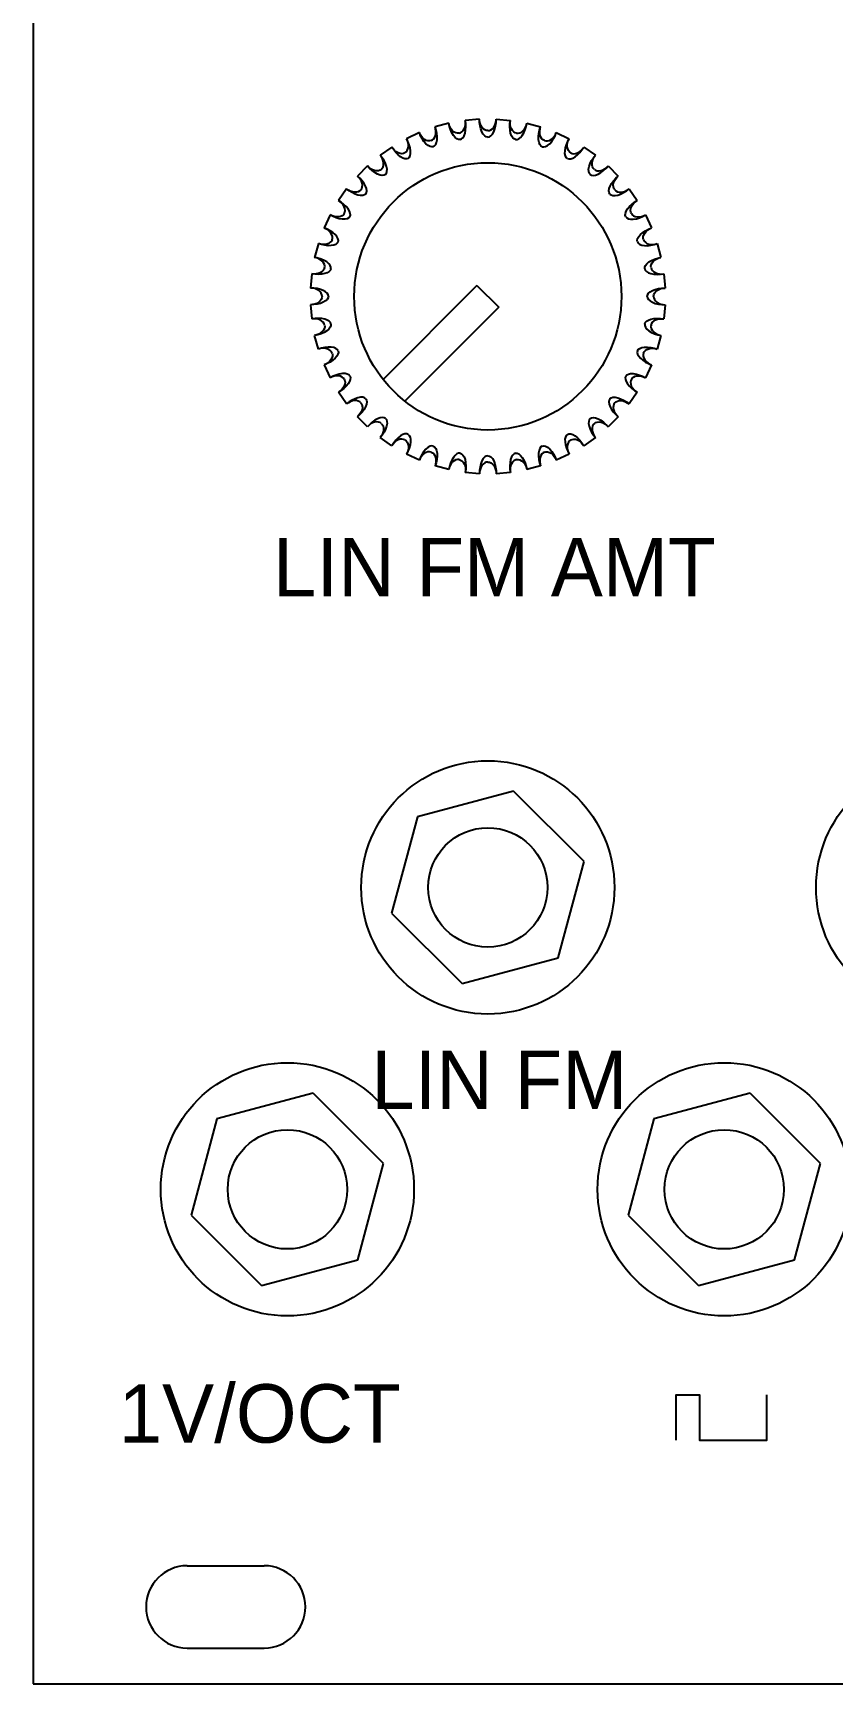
# Model space of a CAD drawing. Extents: x 0 to 71, y 0 to 128.
# Drawn here: x 0 to 31.1, y 0 to 64.2 of the extents above; entities that cross this region are included whole.
import ezdxf

# ---------------------------------------------------------------- set-up
doc = ezdxf.new("R2010")
doc.units = 0
doc.linetypes.add('BORDER', pattern=[0.875, 0.25, -0.125, 0.25, -0.125, 0, -0.125])
doc.layers.add('LAYER1', color=7, linetype='CONTINUOUS')
doc.styles.add('TEXT356448', font='txt', dxfattribs={"height": 0.2})
doc.styles.add('TEXT356451', font='txt', dxfattribs={"height": 0.2})
doc.styles.add('TEXT356466', font='txt', dxfattribs={"height": 0.2})

msp = doc.modelspace()

# ---------------------------------------------------------------- linework, layer by layer
at = {"layer": 'LAYER1', "color": 178}
for p, q in [((0, 128.5), (0, 0)), ((16.182, 60.739), (15.645, 60.595)), ((17.375, 60.9), (16.822, 60.852)), ((18.025, 60.9), (18.578, 60.852)), ((19.218, 60.739), (19.755, 60.595)), ((13.969, 59.813), (13.514, 59.495)), ((15.035, 60.373), (14.531, 60.138)), ((20.365, 60.373), (20.869, 60.138)), ((21.431, 59.813), (21.886, 59.495)), ((13.016, 59.077), (12.623, 58.684)), ((22.384, 59.077), (22.777, 58.684)), ((12.205, 58.186), (11.887, 57.732)), ((23.195, 58.186), (23.513, 57.732)), ((11.562, 57.169), (11.327, 56.665)), ((23.838, 57.169), (24.073, 56.665)), ((11.105, 56.055), (10.961, 55.518)), ((24.295, 56.055), (24.439, 55.518)), ((10.848, 54.878), (10.8, 54.325)), ((24.552, 54.878), (24.6, 54.325)), ((17.276, 54.424), (13.623, 50.772)), ((17.276, 54.424), (18.124, 53.576)), ((10.8, 53.675), (10.848, 53.122)), ((18.124, 53.576), (14.472, 49.923)), ((24.6, 53.675), (24.552, 53.122)), ((11.105, 51.946), (10.961, 52.482)), ((24.439, 52.482), (24.295, 51.946)), ((11.327, 51.335), (11.562, 50.832)), ((24.073, 51.335), (23.838, 50.832)), ((12.205, 49.814), (11.887, 50.269)), ((23.513, 50.269), (23.195, 49.814)), ((13.016, 48.923), (12.623, 49.316)), ((22.777, 49.316), (22.384, 48.923)), ((13.969, 48.187), (13.514, 48.505)), ((21.886, 48.505), (21.431, 48.187)), ((15.035, 47.627), (14.531, 47.862)), ((20.869, 47.862), (20.365, 47.627)), ((16.182, 47.261), (15.645, 47.405)), ((17.375, 47.1), (16.822, 47.148)), ((18.578, 47.148), (18.025, 47.1)), ((19.755, 47.405), (19.218, 47.261)), ((18.704, 34.744), (14.96, 33.741)), ((21.445, 32.004), (18.704, 34.744)), ((14.96, 33.741), (13.957, 29.997)), ((20.441, 28.26), (21.445, 32.004)), ((13.957, 29.997), (16.698, 27.257)), ((16.698, 27.257), (20.441, 28.26)), ((10.904, 22.994), (7.16, 21.991)), ((13.644, 20.254), (10.904, 22.994)), ((27.904, 22.994), (24.16, 21.991)), ((30.645, 20.254), (27.904, 22.994)), ((7.16, 21.991), (6.157, 18.247)), ((24.16, 21.991), (23.157, 18.247)), ((12.641, 16.51), (13.644, 20.254)), ((29.641, 16.51), (30.645, 20.254)), ((6.157, 18.247), (8.898, 15.507)), ((23.157, 18.247), (25.898, 15.507)), ((8.898, 15.507), (12.641, 16.51)), ((25.898, 15.507), (29.641, 16.51)), ((0, 12), (0, 0)), ((6, 4.6), (9, 4.6)), ((6, 4.6), (9, 4.6)), ((6, 4.6), (9, 4.6)), ((6, 1.4), (9, 1.4)), ((6, 1.4), (9, 1.4)), ((6, 1.4), (9, 1.4)), ((0, 0), (70.8, 0))]:
    msp.add_line(p, q, dxfattribs=at)
for points in [[(15.494, 60.061, 0), (15.547, 60.088, 0), (15.596, 60.132, 0), (15.636, 60.191, 0), (15.665, 60.264, 0), (15.68, 60.346, 0), (15.681, 60.432, 0), (15.668, 60.516, 0), (15.645, 60.595, 0)], [(15.579, 59.826, 0), (15.631, 59.857, 0), (15.675, 59.913, 0), (15.708, 59.994, 0), (15.725, 60.098, 0), (15.727, 60.217, 0), (15.712, 60.345, 0), (15.684, 60.474, 0), (15.645, 60.595, 0)], [(16.58, 60.352, 0), (16.52, 60.349, 0), (16.457, 60.362, 0), (16.392, 60.393, 0), (16.331, 60.442, 0), (16.277, 60.506, 0), (16.233, 60.58, 0), (16.201, 60.659, 0), (16.182, 60.739, 0)], [(16.623, 60.106, 0), (16.563, 60.107, 0), (16.497, 60.134, 0), (16.428, 60.187, 0), (16.361, 60.268, 0), (16.3, 60.371, 0), (16.249, 60.489, 0), (16.209, 60.614, 0), (16.182, 60.739, 0)], [(16.58, 60.352, 0), (16.637, 60.37, 0), (16.692, 60.404, 0), (16.742, 60.455, 0), (16.783, 60.522, 0), (16.812, 60.6, 0), (16.828, 60.685, 0), (16.831, 60.77, 0), (16.822, 60.852, 0)], [(16.623, 60.106, 0), (16.68, 60.128, 0), (16.733, 60.175, 0), (16.779, 60.249, 0), (16.814, 60.348, 0), (16.836, 60.465, 0), (16.844, 60.594, 0), (16.839, 60.725, 0), (16.822, 60.852, 0)], [(17.7, 60.2, 0), (17.641, 60.212, 0), (17.58, 60.249, 0), (17.522, 60.314, 0), (17.47, 60.405, 0), (17.428, 60.517, 0), (17.398, 60.643, 0), (17.38, 60.773, 0), (17.375, 60.9, 0)], [(17.7, 60.45, 0), (17.641, 60.458, 0), (17.58, 60.482, 0), (17.522, 60.523, 0), (17.47, 60.582, 0), (17.428, 60.654, 0), (17.398, 60.735, 0), (17.38, 60.818, 0), (17.375, 60.9, 0)], [(17.7, 60.2, 0), (17.759, 60.212, 0), (17.82, 60.249, 0), (17.878, 60.314, 0), (17.93, 60.405, 0), (17.972, 60.517, 0), (18.002, 60.643, 0), (18.02, 60.773, 0), (18.025, 60.9, 0)], [(17.7, 60.45, 0), (17.759, 60.458, 0), (17.82, 60.482, 0), (17.878, 60.523, 0), (17.93, 60.582, 0), (17.972, 60.654, 0), (18.002, 60.735, 0), (18.02, 60.818, 0), (18.025, 60.9, 0)], [(18.777, 60.106, 0), (18.72, 60.128, 0), (18.667, 60.175, 0), (18.621, 60.249, 0), (18.586, 60.348, 0), (18.564, 60.465, 0), (18.556, 60.594, 0), (18.561, 60.725, 0), (18.578, 60.852, 0)], [(18.82, 60.352, 0), (18.763, 60.37, 0), (18.708, 60.404, 0), (18.658, 60.455, 0), (18.617, 60.522, 0), (18.588, 60.6, 0), (18.572, 60.685, 0), (18.569, 60.77, 0), (18.578, 60.852, 0)], [(18.777, 60.106, 0), (18.837, 60.107, 0), (18.903, 60.134, 0), (18.972, 60.187, 0), (19.039, 60.268, 0), (19.1, 60.371, 0), (19.151, 60.489, 0), (19.191, 60.614, 0), (19.218, 60.739, 0)], [(18.82, 60.352, 0), (18.88, 60.349, 0), (18.943, 60.362, 0), (19.008, 60.393, 0), (19.069, 60.442, 0), (19.123, 60.506, 0), (19.167, 60.58, 0), (19.199, 60.659, 0), (19.218, 60.739, 0)], [(19.821, 59.826, 0), (19.769, 59.857, 0), (19.725, 59.913, 0), (19.692, 59.994, 0), (19.675, 60.098, 0), (19.673, 60.217, 0), (19.688, 60.345, 0), (19.716, 60.474, 0), (19.755, 60.595, 0)], [(19.906, 60.061, 0), (19.853, 60.088, 0), (19.804, 60.132, 0), (19.764, 60.191, 0), (19.735, 60.264, 0), (19.72, 60.346, 0), (19.719, 60.432, 0), (19.732, 60.516, 0), (19.755, 60.595, 0)], [(14.475, 59.586, 0), (14.42, 59.563, 0), (14.356, 59.554, 0), (14.284, 59.561, 0), (14.21, 59.585, 0), (14.138, 59.626, 0), (14.071, 59.681, 0), (14.014, 59.745, 0), (13.969, 59.813, 0)], [(14.6, 59.369, 0), (14.543, 59.35, 0), (14.472, 59.352, 0), (14.389, 59.379, 0), (14.298, 59.432, 0), (14.206, 59.508, 0), (14.117, 59.602, 0), (14.037, 59.706, 0), (13.969, 59.813, 0)], [(14.475, 59.586, 0), (14.522, 59.622, 0), (14.563, 59.673, 0), (14.592, 59.738, 0), (14.608, 59.815, 0), (14.609, 59.898, 0), (14.594, 59.983, 0), (14.568, 60.065, 0), (14.531, 60.138, 0)], [(14.6, 59.369, 0), (14.645, 59.409, 0), (14.679, 59.472, 0), (14.697, 59.557, 0), (14.696, 59.662, 0), (14.677, 59.78, 0), (14.64, 59.904, 0), (14.59, 60.025, 0), (14.531, 60.138, 0)], [(15.494, 60.061, 0), (15.436, 60.048, 0), (15.371, 60.05, 0), (15.302, 60.069, 0), (15.233, 60.106, 0), (15.169, 60.16, 0), (15.113, 60.225, 0), (15.068, 60.298, 0), (15.035, 60.373, 0)], [(15.579, 59.826, 0), (15.52, 59.817, 0), (15.45, 59.831, 0), (15.373, 59.873, 0), (15.293, 59.94, 0), (15.215, 60.031, 0), (15.144, 60.139, 0), (15.083, 60.255, 0), (15.035, 60.373, 0)], [(19.821, 59.826, 0), (19.88, 59.817, 0), (19.95, 59.831, 0), (20.027, 59.873, 0), (20.107, 59.94, 0), (20.185, 60.031, 0), (20.256, 60.139, 0), (20.317, 60.255, 0), (20.365, 60.373, 0)], [(19.906, 60.061, 0), (19.964, 60.048, 0), (20.029, 60.05, 0), (20.098, 60.069, 0), (20.167, 60.106, 0), (20.231, 60.16, 0), (20.287, 60.225, 0), (20.332, 60.298, 0), (20.365, 60.373, 0)], [(20.8, 59.369, 0), (20.755, 59.409, 0), (20.721, 59.472, 0), (20.703, 59.557, 0), (20.704, 59.662, 0), (20.723, 59.78, 0), (20.76, 59.904, 0), (20.81, 60.025, 0), (20.869, 60.138, 0)], [(20.925, 59.586, 0), (20.878, 59.622, 0), (20.837, 59.673, 0), (20.808, 59.738, 0), (20.792, 59.815, 0), (20.791, 59.898, 0), (20.806, 59.983, 0), (20.832, 60.065, 0), (20.869, 60.138, 0)], [(20.8, 59.369, 0), (20.857, 59.35, 0), (20.928, 59.352, 0), (21.011, 59.379, 0), (21.102, 59.432, 0), (21.194, 59.508, 0), (21.283, 59.602, 0), (21.363, 59.706, 0), (21.431, 59.813, 0)], [(20.925, 59.586, 0), (20.98, 59.563, 0), (21.044, 59.554, 0), (21.116, 59.561, 0), (21.19, 59.585, 0), (21.262, 59.626, 0), (21.329, 59.681, 0), (21.386, 59.745, 0), (21.431, 59.813, 0)], [(13.554, 58.941, 0), (13.594, 58.985, 0), (13.625, 59.042, 0), (13.643, 59.112, 0), (13.645, 59.19, 0), (13.631, 59.272, 0), (13.603, 59.353, 0), (13.562, 59.429, 0), (13.514, 59.495, 0)], [(13.715, 58.75, 0), (13.752, 58.797, 0), (13.775, 58.864, 0), (13.778, 58.951, 0), (13.759, 59.054, 0), (13.719, 59.167, 0), (13.662, 59.283, 0), (13.591, 59.394, 0), (13.514, 59.495, 0)], [(21.685, 58.75, 0), (21.648, 58.797, 0), (21.625, 58.864, 0), (21.622, 58.951, 0), (21.641, 59.054, 0), (21.681, 59.167, 0), (21.738, 59.283, 0), (21.809, 59.394, 0), (21.886, 59.495, 0)], [(21.846, 58.941, 0), (21.806, 58.985, 0), (21.775, 59.042, 0), (21.757, 59.112, 0), (21.755, 59.19, 0), (21.769, 59.272, 0), (21.797, 59.353, 0), (21.838, 59.429, 0), (21.886, 59.495, 0)], [(12.759, 58.146, 0), (12.791, 58.196, 0), (12.812, 58.258, 0), (12.817, 58.329, 0), (12.806, 58.407, 0), (12.778, 58.485, 0), (12.735, 58.56, 0), (12.682, 58.628, 0), (12.623, 58.684, 0)], [(12.951, 57.985, 0), (12.98, 58.038, 0), (12.99, 58.109, 0), (12.977, 58.195, 0), (12.941, 58.293, 0), (12.882, 58.398, 0), (12.806, 58.501, 0), (12.717, 58.598, 0), (12.623, 58.684, 0)], [(13.554, 58.941, 0), (13.504, 58.909, 0), (13.442, 58.888, 0), (13.371, 58.883, 0), (13.293, 58.894, 0), (13.215, 58.922, 0), (13.14, 58.965, 0), (13.073, 59.018, 0), (13.016, 59.077, 0)], [(13.715, 58.75, 0), (13.662, 58.721, 0), (13.592, 58.71, 0), (13.505, 58.723, 0), (13.407, 58.759, 0), (13.303, 58.818, 0), (13.199, 58.894, 0), (13.102, 58.983, 0), (13.016, 59.077, 0)], [(21.685, 58.75, 0), (21.738, 58.721, 0), (21.808, 58.71, 0), (21.895, 58.723, 0), (21.993, 58.759, 0), (22.097, 58.818, 0), (22.201, 58.894, 0), (22.298, 58.983, 0), (22.384, 59.077, 0)], [(21.846, 58.941, 0), (21.896, 58.909, 0), (21.958, 58.888, 0), (22.029, 58.883, 0), (22.107, 58.894, 0), (22.185, 58.922, 0), (22.26, 58.965, 0), (22.327, 59.018, 0), (22.384, 59.077, 0)], [(22.449, 57.985, 0), (22.42, 58.038, 0), (22.41, 58.109, 0), (22.423, 58.195, 0), (22.459, 58.293, 0), (22.518, 58.398, 0), (22.594, 58.501, 0), (22.683, 58.598, 0), (22.777, 58.684, 0)], [(22.641, 58.146, 0), (22.609, 58.196, 0), (22.588, 58.258, 0), (22.583, 58.329, 0), (22.594, 58.407, 0), (22.622, 58.485, 0), (22.665, 58.56, 0), (22.718, 58.628, 0), (22.777, 58.684, 0)], [(12.759, 58.146, 0), (12.715, 58.106, 0), (12.658, 58.075, 0), (12.589, 58.057, 0), (12.51, 58.055, 0), (12.428, 58.069, 0), (12.347, 58.097, 0), (12.272, 58.138, 0), (12.205, 58.186, 0)], [(12.951, 57.985, 0), (12.904, 57.948, 0), (12.836, 57.925, 0), (12.749, 57.923, 0), (12.646, 57.941, 0), (12.533, 57.981, 0), (12.417, 58.038, 0), (12.306, 58.109, 0), (12.205, 58.186, 0)], [(22.449, 57.985, 0), (22.496, 57.948, 0), (22.564, 57.925, 0), (22.651, 57.923, 0), (22.754, 57.941, 0), (22.867, 57.981, 0), (22.983, 58.038, 0), (23.094, 58.109, 0), (23.195, 58.186, 0)], [(22.641, 58.146, 0), (22.685, 58.106, 0), (22.742, 58.075, 0), (22.811, 58.057, 0), (22.89, 58.055, 0), (22.972, 58.069, 0), (23.053, 58.097, 0), (23.128, 58.138, 0), (23.195, 58.186, 0)], [(12.114, 57.225, 0), (12.078, 57.178, 0), (12.027, 57.137, 0), (11.962, 57.108, 0), (11.885, 57.092, 0), (11.802, 57.091, 0), (11.717, 57.106, 0), (11.636, 57.132, 0), (11.562, 57.169, 0)], [(12.114, 57.225, 0), (12.137, 57.28, 0), (12.147, 57.344, 0), (12.139, 57.416, 0), (12.115, 57.49, 0), (12.074, 57.563, 0), (12.019, 57.629, 0), (11.955, 57.686, 0), (11.887, 57.732, 0)], [(12.331, 57.1, 0), (12.35, 57.157, 0), (12.348, 57.228, 0), (12.321, 57.311, 0), (12.268, 57.402, 0), (12.192, 57.494, 0), (12.099, 57.583, 0), (11.994, 57.663, 0), (11.887, 57.732, 0)], [(23.069, 57.1, 0), (23.05, 57.157, 0), (23.052, 57.228, 0), (23.079, 57.311, 0), (23.132, 57.402, 0), (23.208, 57.494, 0), (23.301, 57.583, 0), (23.406, 57.663, 0), (23.513, 57.732, 0)], [(23.286, 57.225, 0), (23.263, 57.28, 0), (23.253, 57.344, 0), (23.261, 57.416, 0), (23.285, 57.49, 0), (23.326, 57.563, 0), (23.381, 57.629, 0), (23.445, 57.686, 0), (23.513, 57.732, 0)], [(23.286, 57.225, 0), (23.322, 57.178, 0), (23.373, 57.137, 0), (23.438, 57.108, 0), (23.515, 57.092, 0), (23.598, 57.091, 0), (23.683, 57.106, 0), (23.764, 57.132, 0), (23.838, 57.169, 0)], [(11.639, 56.206, 0), (11.652, 56.264, 0), (11.65, 56.329, 0), (11.631, 56.398, 0), (11.594, 56.467, 0), (11.54, 56.531, 0), (11.475, 56.587, 0), (11.402, 56.632, 0), (11.327, 56.665, 0)], [(11.874, 56.121, 0), (11.883, 56.18, 0), (11.869, 56.25, 0), (11.827, 56.327, 0), (11.76, 56.407, 0), (11.669, 56.485, 0), (11.561, 56.556, 0), (11.445, 56.617, 0), (11.327, 56.665, 0)], [(12.331, 57.1, 0), (12.291, 57.055, 0), (12.228, 57.021, 0), (12.143, 57.003, 0), (12.038, 57.004, 0), (11.92, 57.023, 0), (11.796, 57.06, 0), (11.675, 57.11, 0), (11.562, 57.169, 0)], [(23.069, 57.1, 0), (23.109, 57.055, 0), (23.172, 57.021, 0), (23.257, 57.003, 0), (23.362, 57.004, 0), (23.48, 57.023, 0), (23.604, 57.06, 0), (23.725, 57.11, 0), (23.838, 57.169, 0)], [(23.526, 56.121, 0), (23.517, 56.18, 0), (23.531, 56.25, 0), (23.573, 56.327, 0), (23.64, 56.407, 0), (23.731, 56.485, 0), (23.839, 56.556, 0), (23.955, 56.617, 0), (24.073, 56.665, 0)], [(23.761, 56.206, 0), (23.748, 56.264, 0), (23.75, 56.329, 0), (23.769, 56.398, 0), (23.806, 56.467, 0), (23.86, 56.531, 0), (23.925, 56.587, 0), (23.998, 56.632, 0), (24.073, 56.665, 0)], [(11.639, 56.206, 0), (11.612, 56.153, 0), (11.568, 56.105, 0), (11.509, 56.064, 0), (11.436, 56.035, 0), (11.354, 56.02, 0), (11.268, 56.019, 0), (11.184, 56.032, 0), (11.105, 56.055, 0)], [(11.874, 56.121, 0), (11.843, 56.069, 0), (11.787, 56.025, 0), (11.706, 55.993, 0), (11.603, 55.975, 0), (11.483, 55.973, 0), (11.355, 55.988, 0), (11.226, 56.016, 0), (11.105, 56.055, 0)], [(23.526, 56.121, 0), (23.557, 56.069, 0), (23.613, 56.025, 0), (23.694, 55.993, 0), (23.797, 55.975, 0), (23.917, 55.973, 0), (24.045, 55.988, 0), (24.174, 56.016, 0), (24.295, 56.055, 0)], [(23.761, 56.206, 0), (23.788, 56.153, 0), (23.832, 56.105, 0), (23.891, 56.064, 0), (23.964, 56.035, 0), (24.046, 56.02, 0), (24.132, 56.019, 0), (24.216, 56.032, 0), (24.295, 56.055, 0)], [(11.348, 55.12, 0), (11.351, 55.18, 0), (11.338, 55.243, 0), (11.307, 55.308, 0), (11.258, 55.369, 0), (11.194, 55.423, 0), (11.12, 55.467, 0), (11.041, 55.499, 0), (10.961, 55.518, 0)], [(11.594, 55.077, 0), (11.593, 55.137, 0), (11.567, 55.203, 0), (11.513, 55.272, 0), (11.432, 55.339, 0), (11.329, 55.4, 0), (11.211, 55.451, 0), (11.086, 55.491, 0), (10.961, 55.518, 0)], [(23.806, 55.077, 0), (23.807, 55.137, 0), (23.833, 55.203, 0), (23.887, 55.272, 0), (23.968, 55.339, 0), (24.071, 55.4, 0), (24.189, 55.451, 0), (24.314, 55.491, 0), (24.439, 55.518, 0)], [(24.052, 55.12, 0), (24.049, 55.18, 0), (24.062, 55.243, 0), (24.093, 55.308, 0), (24.142, 55.369, 0), (24.206, 55.423, 0), (24.28, 55.467, 0), (24.359, 55.499, 0), (24.439, 55.518, 0)], [(11.348, 55.12, 0), (11.33, 55.063, 0), (11.296, 55.008, 0), (11.245, 54.958, 0), (11.178, 54.917, 0), (11.1, 54.888, 0), (11.015, 54.872, 0), (10.93, 54.869, 0), (10.848, 54.878, 0)], [(11.594, 55.077, 0), (11.572, 55.021, 0), (11.525, 54.967, 0), (11.451, 54.921, 0), (11.352, 54.886, 0), (11.235, 54.864, 0), (11.106, 54.856, 0), (10.975, 54.861, 0), (10.848, 54.878, 0)], [(23.806, 55.077, 0), (23.828, 55.021, 0), (23.875, 54.967, 0), (23.949, 54.921, 0), (24.048, 54.886, 0), (24.165, 54.864, 0), (24.294, 54.856, 0), (24.425, 54.861, 0), (24.552, 54.878, 0)], [(24.052, 55.12, 0), (24.07, 55.063, 0), (24.104, 55.008, 0), (24.155, 54.958, 0), (24.222, 54.917, 0), (24.3, 54.888, 0), (24.385, 54.872, 0), (24.47, 54.869, 0), (24.552, 54.878, 0)], [(11.25, 54, 0), (11.242, 54.059, 0), (11.218, 54.12, 0), (11.177, 54.178, 0), (11.118, 54.23, 0), (11.046, 54.272, 0), (10.966, 54.302, 0), (10.882, 54.32, 0), (10.8, 54.325, 0)], [(11.5, 54, 0), (11.488, 54.059, 0), (11.451, 54.12, 0), (11.386, 54.178, 0), (11.295, 54.23, 0), (11.183, 54.272, 0), (11.058, 54.302, 0), (10.927, 54.32, 0), (10.8, 54.325, 0)], [(11.25, 54, 0), (11.242, 53.941, 0), (11.218, 53.881, 0), (11.177, 53.822, 0), (11.118, 53.77, 0), (11.046, 53.728, 0), (10.966, 53.698, 0), (10.882, 53.681, 0), (10.8, 53.675, 0)], [(11.5, 54, 0), (11.488, 53.941, 0), (11.451, 53.881, 0), (11.386, 53.822, 0), (11.295, 53.77, 0), (11.183, 53.728, 0), (11.058, 53.698, 0), (10.927, 53.681, 0), (10.8, 53.675, 0)], [(23.9, 54, 0), (23.912, 54.059, 0), (23.949, 54.12, 0), (24.014, 54.178, 0), (24.105, 54.23, 0), (24.217, 54.272, 0), (24.342, 54.302, 0), (24.473, 54.32, 0), (24.6, 54.325, 0)], [(23.9, 54, 0), (23.912, 53.941, 0), (23.949, 53.881, 0), (24.014, 53.822, 0), (24.105, 53.77, 0), (24.217, 53.728, 0), (24.342, 53.698, 0), (24.473, 53.681, 0), (24.6, 53.675, 0)], [(24.15, 54, 0), (24.158, 54.059, 0), (24.182, 54.12, 0), (24.223, 54.178, 0), (24.282, 54.23, 0), (24.354, 54.272, 0), (24.434, 54.302, 0), (24.518, 54.32, 0), (24.6, 54.325, 0)], [(24.15, 54, 0), (24.158, 53.941, 0), (24.182, 53.881, 0), (24.223, 53.822, 0), (24.282, 53.77, 0), (24.354, 53.728, 0), (24.434, 53.698, 0), (24.518, 53.681, 0), (24.6, 53.675, 0)], [(11.594, 52.923, 0), (11.572, 52.98, 0), (11.525, 53.033, 0), (11.451, 53.079, 0), (11.352, 53.114, 0), (11.235, 53.136, 0), (11.106, 53.144, 0), (10.975, 53.139, 0), (10.848, 53.122, 0)], [(11.348, 52.88, 0), (11.33, 52.937, 0), (11.296, 52.992, 0), (11.245, 53.042, 0), (11.178, 53.083, 0), (11.1, 53.113, 0), (11.015, 53.128, 0), (10.93, 53.131, 0), (10.848, 53.122, 0)], [(11.594, 52.923, 0), (11.593, 52.863, 0), (11.567, 52.797, 0), (11.513, 52.729, 0), (11.432, 52.662, 0), (11.329, 52.601, 0), (11.211, 52.549, 0), (11.086, 52.509, 0), (10.961, 52.482, 0)], [(11.348, 52.88, 0), (11.351, 52.821, 0), (11.338, 52.757, 0), (11.307, 52.692, 0), (11.258, 52.631, 0), (11.194, 52.577, 0), (11.12, 52.533, 0), (11.041, 52.501, 0), (10.961, 52.482, 0)], [(23.806, 52.923, 0), (23.828, 52.98, 0), (23.875, 53.033, 0), (23.949, 53.079, 0), (24.048, 53.114, 0), (24.165, 53.136, 0), (24.294, 53.144, 0), (24.425, 53.139, 0), (24.552, 53.122, 0)], [(23.806, 52.923, 0), (23.807, 52.863, 0), (23.833, 52.797, 0), (23.887, 52.729, 0), (23.968, 52.662, 0), (24.071, 52.601, 0), (24.189, 52.549, 0), (24.314, 52.509, 0), (24.439, 52.482, 0)], [(24.052, 52.88, 0), (24.049, 52.821, 0), (24.062, 52.757, 0), (24.093, 52.692, 0), (24.142, 52.631, 0), (24.206, 52.577, 0), (24.28, 52.533, 0), (24.359, 52.501, 0), (24.439, 52.482, 0)], [(24.052, 52.88, 0), (24.07, 52.937, 0), (24.104, 52.992, 0), (24.155, 53.042, 0), (24.222, 53.083, 0), (24.3, 53.113, 0), (24.385, 53.128, 0), (24.47, 53.131, 0), (24.552, 53.122, 0)], [(11.874, 51.88, 0), (11.843, 51.931, 0), (11.787, 51.975, 0), (11.706, 52.008, 0), (11.603, 52.025, 0), (11.483, 52.027, 0), (11.355, 52.012, 0), (11.226, 51.984, 0), (11.105, 51.946, 0)], [(11.639, 51.794, 0), (11.612, 51.847, 0), (11.568, 51.896, 0), (11.509, 51.936, 0), (11.436, 51.965, 0), (11.354, 51.98, 0), (11.268, 51.981, 0), (11.184, 51.968, 0), (11.105, 51.946, 0)], [(11.874, 51.88, 0), (11.883, 51.82, 0), (11.869, 51.75, 0), (11.827, 51.673, 0), (11.76, 51.594, 0), (11.669, 51.516, 0), (11.561, 51.444, 0), (11.445, 51.383, 0), (11.327, 51.335, 0)], [(11.639, 51.794, 0), (11.652, 51.736, 0), (11.65, 51.671, 0), (11.631, 51.602, 0), (11.594, 51.533, 0), (11.54, 51.469, 0), (11.475, 51.413, 0), (11.402, 51.368, 0), (11.327, 51.335, 0)], [(23.526, 51.88, 0), (23.517, 51.82, 0), (23.531, 51.75, 0), (23.573, 51.673, 0), (23.64, 51.594, 0), (23.731, 51.516, 0), (23.839, 51.444, 0), (23.955, 51.383, 0), (24.073, 51.335, 0)], [(23.526, 51.88, 0), (23.557, 51.931, 0), (23.613, 51.975, 0), (23.694, 52.008, 0), (23.797, 52.025, 0), (23.917, 52.027, 0), (24.045, 52.012, 0), (24.174, 51.984, 0), (24.295, 51.946, 0)], [(23.761, 51.794, 0), (23.748, 51.736, 0), (23.75, 51.671, 0), (23.769, 51.602, 0), (23.806, 51.533, 0), (23.86, 51.469, 0), (23.925, 51.413, 0), (23.998, 51.368, 0), (24.073, 51.335, 0)], [(23.761, 51.794, 0), (23.788, 51.847, 0), (23.832, 51.896, 0), (23.891, 51.936, 0), (23.964, 51.965, 0), (24.046, 51.98, 0), (24.132, 51.981, 0), (24.216, 51.968, 0), (24.295, 51.946, 0)], [(12.331, 50.9, 0), (12.291, 50.945, 0), (12.228, 50.979, 0), (12.143, 50.997, 0), (12.038, 50.997, 0), (11.92, 50.977, 0), (11.796, 50.941, 0), (11.675, 50.891, 0), (11.562, 50.832, 0)], [(12.114, 50.775, 0), (12.078, 50.823, 0), (12.027, 50.863, 0), (11.962, 50.892, 0), (11.885, 50.908, 0), (11.802, 50.909, 0), (11.717, 50.895, 0), (11.636, 50.868, 0), (11.562, 50.832, 0)], [(12.331, 50.9, 0), (12.35, 50.843, 0), (12.348, 50.772, 0), (12.321, 50.689, 0), (12.268, 50.599, 0), (12.192, 50.506, 0), (12.099, 50.417, 0), (11.994, 50.337, 0), (11.887, 50.269, 0)], [(12.114, 50.775, 0), (12.137, 50.72, 0), (12.147, 50.656, 0), (12.139, 50.584, 0), (12.115, 50.51, 0), (12.074, 50.438, 0), (12.019, 50.371, 0), (11.955, 50.314, 0), (11.887, 50.269, 0)], [(23.069, 50.9, 0), (23.05, 50.843, 0), (23.052, 50.772, 0), (23.079, 50.689, 0), (23.132, 50.599, 0), (23.208, 50.506, 0), (23.301, 50.417, 0), (23.406, 50.337, 0), (23.513, 50.269, 0)], [(23.069, 50.9, 0), (23.109, 50.945, 0), (23.172, 50.979, 0), (23.257, 50.997, 0), (23.362, 50.997, 0), (23.48, 50.977, 0), (23.604, 50.941, 0), (23.725, 50.891, 0), (23.838, 50.832, 0)], [(23.286, 50.775, 0), (23.263, 50.72, 0), (23.253, 50.656, 0), (23.261, 50.584, 0), (23.285, 50.51, 0), (23.326, 50.438, 0), (23.381, 50.371, 0), (23.445, 50.314, 0), (23.513, 50.269, 0)], [(23.286, 50.775, 0), (23.322, 50.823, 0), (23.373, 50.863, 0), (23.438, 50.892, 0), (23.515, 50.908, 0), (23.598, 50.909, 0), (23.683, 50.895, 0), (23.764, 50.868, 0), (23.838, 50.832, 0)], [(12.951, 50.015, 0), (12.904, 50.053, 0), (12.836, 50.075, 0), (12.749, 50.078, 0), (12.646, 50.059, 0), (12.533, 50.019, 0), (12.417, 49.962, 0), (12.306, 49.891, 0), (12.205, 49.814, 0)], [(12.759, 49.854, 0), (12.715, 49.895, 0), (12.658, 49.925, 0), (12.589, 49.943, 0), (12.51, 49.945, 0), (12.428, 49.931, 0), (12.347, 49.903, 0), (12.272, 49.862, 0), (12.205, 49.814, 0)], [(12.951, 50.015, 0), (12.98, 49.962, 0), (12.99, 49.892, 0), (12.977, 49.805, 0), (12.941, 49.707, 0), (12.882, 49.603, 0), (12.806, 49.499, 0), (12.717, 49.402, 0), (12.623, 49.316, 0)], [(12.759, 49.854, 0), (12.791, 49.804, 0), (12.812, 49.742, 0), (12.817, 49.671, 0), (12.806, 49.593, 0), (12.778, 49.515, 0), (12.735, 49.44, 0), (12.682, 49.373, 0), (12.623, 49.316, 0)], [(22.449, 50.015, 0), (22.42, 49.962, 0), (22.41, 49.892, 0), (22.423, 49.805, 0), (22.459, 49.707, 0), (22.518, 49.603, 0), (22.594, 49.499, 0), (22.683, 49.402, 0), (22.777, 49.316, 0)], [(22.449, 50.015, 0), (22.496, 50.053, 0), (22.564, 50.075, 0), (22.651, 50.078, 0), (22.754, 50.059, 0), (22.867, 50.019, 0), (22.983, 49.962, 0), (23.094, 49.891, 0), (23.195, 49.814, 0)], [(22.641, 49.854, 0), (22.609, 49.804, 0), (22.588, 49.742, 0), (22.583, 49.671, 0), (22.594, 49.593, 0), (22.622, 49.515, 0), (22.665, 49.44, 0), (22.718, 49.373, 0), (22.777, 49.316, 0)], [(22.641, 49.854, 0), (22.685, 49.895, 0), (22.742, 49.925, 0), (22.811, 49.943, 0), (22.89, 49.945, 0), (22.972, 49.931, 0), (23.053, 49.903, 0), (23.128, 49.862, 0), (23.195, 49.814, 0)], [(13.715, 49.251, 0), (13.662, 49.28, 0), (13.592, 49.29, 0), (13.505, 49.277, 0), (13.407, 49.241, 0), (13.303, 49.183, 0), (13.199, 49.106, 0), (13.102, 49.017, 0), (13.016, 48.923, 0)], [(13.554, 49.059, 0), (13.504, 49.091, 0), (13.442, 49.112, 0), (13.371, 49.117, 0), (13.293, 49.106, 0), (13.215, 49.078, 0), (13.14, 49.035, 0), (13.073, 48.982, 0), (13.016, 48.923, 0)], [(13.715, 49.251, 0), (13.752, 49.204, 0), (13.775, 49.136, 0), (13.778, 49.049, 0), (13.759, 48.946, 0), (13.719, 48.833, 0), (13.662, 48.717, 0), (13.591, 48.606, 0), (13.514, 48.505, 0)], [(13.554, 49.059, 0), (13.594, 49.015, 0), (13.625, 48.958, 0), (13.643, 48.889, 0), (13.645, 48.81, 0), (13.631, 48.728, 0), (13.603, 48.647, 0), (13.562, 48.572, 0), (13.514, 48.505, 0)], [(21.685, 49.251, 0), (21.648, 49.204, 0), (21.625, 49.136, 0), (21.622, 49.049, 0), (21.641, 48.946, 0), (21.681, 48.833, 0), (21.738, 48.717, 0), (21.809, 48.606, 0), (21.886, 48.505, 0)], [(21.685, 49.251, 0), (21.738, 49.28, 0), (21.808, 49.29, 0), (21.895, 49.277, 0), (21.993, 49.241, 0), (22.097, 49.183, 0), (22.201, 49.106, 0), (22.298, 49.017, 0), (22.384, 48.923, 0)], [(21.846, 49.059, 0), (21.806, 49.015, 0), (21.775, 48.958, 0), (21.757, 48.889, 0), (21.755, 48.81, 0), (21.769, 48.728, 0), (21.797, 48.647, 0), (21.838, 48.572, 0), (21.886, 48.505, 0)], [(21.846, 49.059, 0), (21.896, 49.091, 0), (21.958, 49.112, 0), (22.029, 49.117, 0), (22.107, 49.106, 0), (22.185, 49.078, 0), (22.26, 49.035, 0), (22.327, 48.982, 0), (22.384, 48.923, 0)], [(14.6, 48.631, 0), (14.543, 48.65, 0), (14.472, 48.648, 0), (14.389, 48.621, 0), (14.298, 48.568, 0), (14.206, 48.492, 0), (14.117, 48.399, 0), (14.037, 48.295, 0), (13.969, 48.187, 0)], [(14.475, 48.414, 0), (14.42, 48.437, 0), (14.356, 48.447, 0), (14.284, 48.44, 0), (14.21, 48.415, 0), (14.138, 48.374, 0), (14.071, 48.319, 0), (14.014, 48.255, 0), (13.969, 48.187, 0)], [(14.475, 48.414, 0), (14.522, 48.378, 0), (14.563, 48.327, 0), (14.592, 48.262, 0), (14.608, 48.185, 0), (14.609, 48.102, 0), (14.594, 48.017, 0), (14.568, 47.936, 0), (14.531, 47.862, 0)], [(14.6, 48.631, 0), (14.645, 48.591, 0), (14.679, 48.528, 0), (14.697, 48.443, 0), (14.696, 48.338, 0), (14.677, 48.22, 0), (14.64, 48.096, 0), (14.59, 47.975, 0), (14.531, 47.862, 0)], [(20.8, 48.631, 0), (20.755, 48.591, 0), (20.721, 48.528, 0), (20.703, 48.443, 0), (20.704, 48.338, 0), (20.723, 48.22, 0), (20.76, 48.096, 0), (20.81, 47.975, 0), (20.869, 47.862, 0)], [(20.925, 48.414, 0), (20.878, 48.378, 0), (20.837, 48.327, 0), (20.808, 48.262, 0), (20.792, 48.185, 0), (20.791, 48.102, 0), (20.806, 48.017, 0), (20.832, 47.936, 0), (20.869, 47.862, 0)], [(20.8, 48.631, 0), (20.857, 48.65, 0), (20.928, 48.648, 0), (21.011, 48.621, 0), (21.102, 48.568, 0), (21.194, 48.492, 0), (21.283, 48.399, 0), (21.363, 48.295, 0), (21.431, 48.187, 0)], [(20.925, 48.414, 0), (20.98, 48.437, 0), (21.044, 48.447, 0), (21.116, 48.44, 0), (21.19, 48.415, 0), (21.262, 48.374, 0), (21.329, 48.319, 0), (21.386, 48.255, 0), (21.431, 48.187, 0)], [(15.579, 48.174, 0), (15.52, 48.183, 0), (15.45, 48.169, 0), (15.373, 48.128, 0), (15.293, 48.06, 0), (15.215, 47.969, 0), (15.144, 47.862, 0), (15.083, 47.745, 0), (15.035, 47.627, 0)], [(15.494, 47.939, 0), (15.436, 47.952, 0), (15.371, 47.95, 0), (15.302, 47.931, 0), (15.233, 47.894, 0), (15.169, 47.841, 0), (15.113, 47.775, 0), (15.068, 47.702, 0), (15.035, 47.627, 0)], [(15.494, 47.939, 0), (15.547, 47.912, 0), (15.596, 47.868, 0), (15.636, 47.809, 0), (15.665, 47.737, 0), (15.68, 47.655, 0), (15.681, 47.568, 0), (15.668, 47.484, 0), (15.645, 47.405, 0)], [(15.579, 48.174, 0), (15.631, 48.143, 0), (15.675, 48.087, 0), (15.708, 48.006, 0), (15.725, 47.903, 0), (15.727, 47.783, 0), (15.712, 47.655, 0), (15.684, 47.527, 0), (15.645, 47.405, 0)], [(16.623, 47.894, 0), (16.563, 47.893, 0), (16.497, 47.867, 0), (16.428, 47.813, 0), (16.361, 47.732, 0), (16.3, 47.629, 0), (16.249, 47.511, 0), (16.209, 47.386, 0), (16.182, 47.261, 0)], [(16.58, 47.648, 0), (16.52, 47.651, 0), (16.457, 47.638, 0), (16.392, 47.607, 0), (16.331, 47.558, 0), (16.277, 47.495, 0), (16.233, 47.42, 0), (16.201, 47.341, 0), (16.182, 47.261, 0)], [(16.58, 47.648, 0), (16.637, 47.63, 0), (16.692, 47.596, 0), (16.742, 47.545, 0), (16.783, 47.478, 0), (16.812, 47.4, 0), (16.828, 47.316, 0), (16.831, 47.23, 0), (16.822, 47.148, 0)], [(16.623, 47.894, 0), (16.68, 47.873, 0), (16.733, 47.825, 0), (16.779, 47.751, 0), (16.814, 47.652, 0), (16.836, 47.535, 0), (16.844, 47.406, 0), (16.839, 47.275, 0), (16.822, 47.148, 0)], [(17.7, 47.8, 0), (17.641, 47.788, 0), (17.58, 47.751, 0), (17.522, 47.686, 0), (17.47, 47.595, 0), (17.428, 47.483, 0), (17.398, 47.358, 0), (17.38, 47.227, 0), (17.375, 47.1, 0)], [(17.7, 47.55, 0), (17.641, 47.543, 0), (17.58, 47.518, 0), (17.522, 47.477, 0), (17.47, 47.418, 0), (17.428, 47.346, 0), (17.398, 47.266, 0), (17.38, 47.182, 0), (17.375, 47.1, 0)], [(17.7, 47.8, 0), (17.759, 47.788, 0), (17.82, 47.751, 0), (17.878, 47.686, 0), (17.93, 47.595, 0), (17.972, 47.483, 0), (18.002, 47.358, 0), (18.02, 47.227, 0), (18.025, 47.1, 0)], [(17.7, 47.55, 0), (17.759, 47.543, 0), (17.82, 47.518, 0), (17.878, 47.477, 0), (17.93, 47.418, 0), (17.972, 47.346, 0), (18.002, 47.266, 0), (18.02, 47.182, 0), (18.025, 47.1, 0)], [(18.777, 47.894, 0), (18.72, 47.873, 0), (18.667, 47.825, 0), (18.621, 47.751, 0), (18.586, 47.652, 0), (18.564, 47.535, 0), (18.556, 47.406, 0), (18.561, 47.275, 0), (18.578, 47.148, 0)], [(18.82, 47.648, 0), (18.763, 47.63, 0), (18.708, 47.596, 0), (18.658, 47.545, 0), (18.617, 47.478, 0), (18.588, 47.4, 0), (18.572, 47.316, 0), (18.569, 47.23, 0), (18.578, 47.148, 0)], [(18.777, 47.894, 0), (18.837, 47.893, 0), (18.903, 47.867, 0), (18.972, 47.813, 0), (19.039, 47.732, 0), (19.1, 47.629, 0), (19.151, 47.511, 0), (19.191, 47.386, 0), (19.218, 47.261, 0)], [(18.82, 47.648, 0), (18.88, 47.651, 0), (18.943, 47.638, 0), (19.008, 47.607, 0), (19.069, 47.558, 0), (19.123, 47.495, 0), (19.167, 47.42, 0), (19.199, 47.341, 0), (19.218, 47.261, 0)], [(19.821, 48.174, 0), (19.769, 48.143, 0), (19.725, 48.087, 0), (19.692, 48.006, 0), (19.675, 47.903, 0), (19.673, 47.783, 0), (19.688, 47.655, 0), (19.716, 47.527, 0), (19.755, 47.405, 0)], [(19.906, 47.939, 0), (19.853, 47.912, 0), (19.804, 47.868, 0), (19.764, 47.809, 0), (19.735, 47.737, 0), (19.72, 47.655, 0), (19.719, 47.568, 0), (19.732, 47.484, 0), (19.755, 47.405, 0)], [(19.821, 48.174, 0), (19.88, 48.183, 0), (19.95, 48.169, 0), (20.027, 48.128, 0), (20.107, 48.06, 0), (20.185, 47.969, 0), (20.256, 47.862, 0), (20.317, 47.745, 0), (20.365, 47.627, 0)], [(19.906, 47.939, 0), (19.964, 47.952, 0), (20.029, 47.95, 0), (20.098, 47.931, 0), (20.167, 47.894, 0), (20.231, 47.841, 0), (20.287, 47.775, 0), (20.332, 47.702, 0), (20.365, 47.627, 0)], [(25.025, 9.485, 0), (25.025, 11.248, 0), (25.94, 11.248, 0), (25.94, 9.485, 0), (28.564, 9.485, 0), (28.564, 11.248, 0)]]:
    msp.add_polyline3d(points, dxfattribs=at)
for centre, radius in [((17.7, 54), 5.2), ((17.7, 31), 4.927), ((35.4, 31), 4.927), ((17.7, 31), 2.321), ((9.9, 19.25), 4.927), ((26.9, 19.25), 4.927), ((9.9, 19.25), 2.321), ((26.9, 19.25), 2.321)]:
    msp.add_circle(centre, radius, dxfattribs=at)
for centre, start, end in [((6, 3), 90, 270), ((6, 3), 90, 270), ((6, 3), 90, 270), ((9, 3), 270, 90), ((9, 3), 270, 90), ((9, 3), 270, 90)]:
    msp.add_arc(centre, 1.6, start, end, dxfattribs=at)

# ---------------------------------------------------------------- texts
at = {"layer": 'LAYER1', "color": 178, "linetype": 'BORDER'}
for s, style, p in [('LIN FM AMT', 'TEXT356448', (9.338, 42.323)), ('LIN FM', 'TEXT356466', (13.161, 22.376)), ('1V/OCT', 'TEXT356451', (3.329, 9.391))]:
    msp.add_text(s, height=2.274, dxfattribs=dict(at, style=style)).set_placement(p)

doc.saveas('drawing.dxf')
